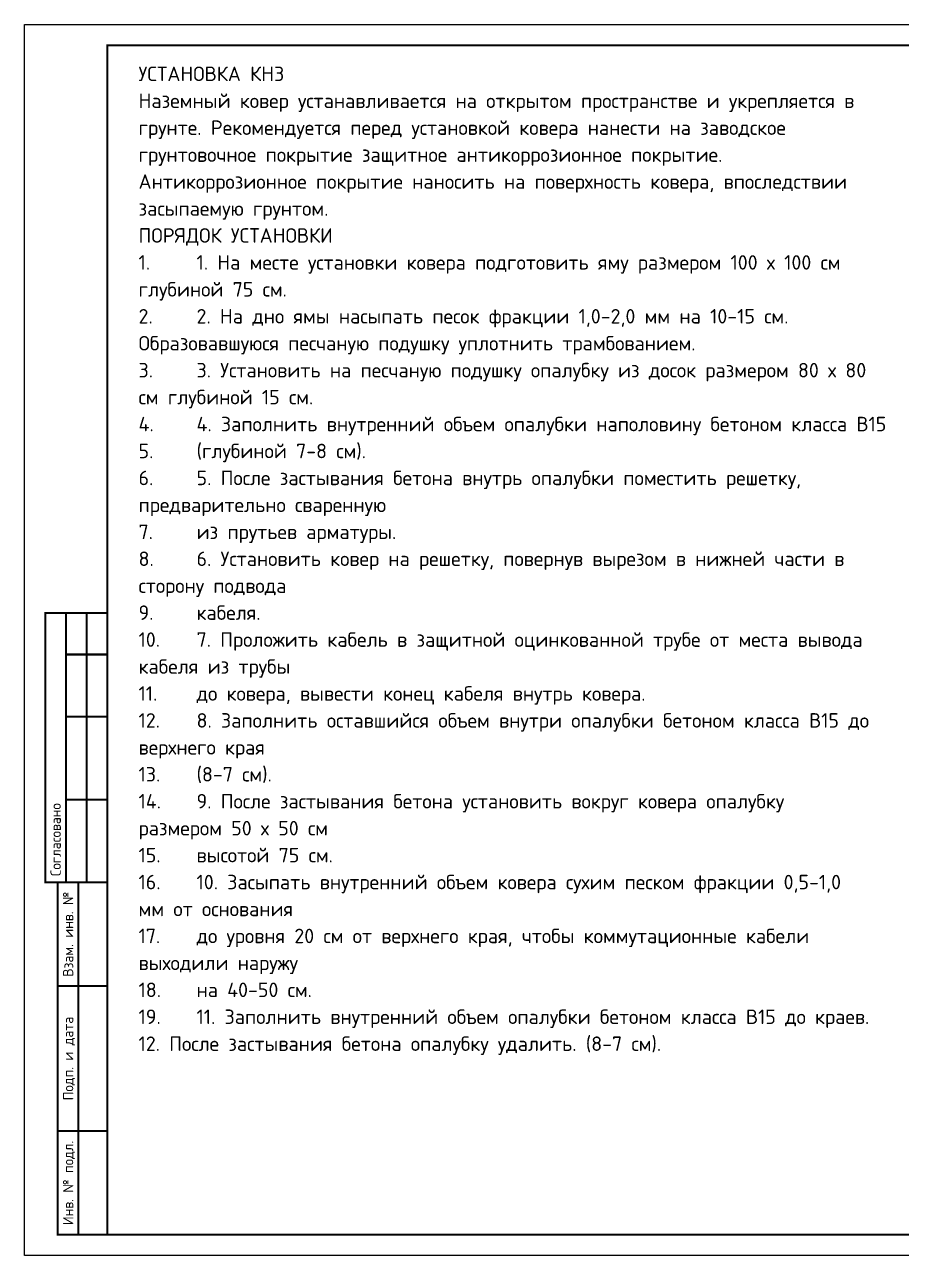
# Model space of a CAD drawing. Header units: millimetres. Extents: x 2079 to 5812, y 229 to 1012.
# Drawn here: x 3467.8 to 3679.7, y 575.6 to 872.6 of the extents above; entities that cross this region are included whole.
import ezdxf
from ezdxf.enums import TextEntityAlignment as Align

# ---------------------------------------------------------------- set-up
doc = ezdxf.new("R2010")
doc.units = ezdxf.units.MM
doc.styles.add('-ISOCPEUR-', font='isocpeur.ttf')
doc.styles.get("Standard").update_dxf_attribs({"font": 'GOST Common.ttf'})

# ---------------------------------------------------------------- blocks, each defined once
blk = doc.blocks.new('*U129')
blk.add_lwpolyline([(0, 0), (420, 0), (420, -297), (0, -297)], close=True)
at = {"const_width": 0.5}
blk.add_lwpolyline([(20, -5), (415, -5), (415, -292), (20, -292)], close=True, dxfattribs=at)
for points in [[(20, -207), (5, -207), (5, -142), (20, -142)], [(10, -142), (10, -207)], [(15, -142), (15, -207)], [(10, -152), (20, -152)], [(10, -167), (20, -167)], [(10, -187), (20, -187)], [(20, -292), (8, -292), (8, -207), (20, -207)], [(13, -207), (13, -292)], [(8, -232), (20, -232)], [(8, -267), (20, -267)]]:
    blk.add_lwpolyline(points, dxfattribs=at)
blk.add_text('Согласовано', height=2.5, rotation=90).set_placement((7.5, -205.5), align=Align.MIDDLE_LEFT)
for s, p in [('Взам. инв. №', (10.5, -219.5)), ('Подп. и дата', (10.5, -249.5)), ('Инв. № подл.', (10.5, -279.5))]:
    blk.add_text(s, height=2.5, rotation=90).set_placement(p, align=Align.MIDDLE_CENTER)
blk.add_attdef('РАЗРАБОТАЛ', text='', height=2.5).set_placement((250.5, -264.22), align=Align.MIDDLE_LEFT)
at = {"flags": 8}
for tag, height, p in [('ДАТА', 2.5, (290.07, -264.4)), ('ЛИСТ', 3, (386.39, -271.92)), ('ЛИСТОВ', 3, (403.89, -271.92)), ('ФОРМАТ', 3, (380.97, -294.75))]:
    blk.add_attdef(tag, text='', height=height, dxfattribs=at).set_placement(p, align=Align.MIDDLE_CENTER)
blk.add_attdef('ПРОВЕРИЛ', (250.75, -270.73), '', height=2.5)
for tag, p in [('ТЕПЛОВЫЕ_СЕТИ_001', (316.44, -271)), ('ИМЯ_ЧЕРТЕЖА_001', (318.09, -285.55))]:
    blk.add_attdef(tag, p, '', height=3, dxfattribs=at)

msp = doc.modelspace()

# ---------------------------------------------------------------- block references
msp.add_blockref('*U129', (3467.772, 872.606))

# ---------------------------------------------------------------- texts
at = {"insert": (3495.274, 862.484), "char_height": 3.5, "width": 175.97762, "attachment_point": 1, "line_spacing_factor": 1.114286, "style": '-ISOCPEUR-'}
msp.add_mtext('УСТАНОВКА КНЗ\\PНаземный ковер устанавливается на открытом пространстве и укрепляется в грунте. Рекомендуется перед установкой ковера нанести на заводское грунтовочное покрытие защитное антикоррозионное покрытие. Антикоррозионное покрытие наносить на поверхность ковера, впоследствии\\Pзасыпаемую грунтом.\\PПОРЯДОК УСТАНОВКИ\\P1.^I1. На месте установки ковера подготовить яму размером 100 х 100 см глубиной 75 см.\\P2.^I2. На дно ямы насыпать песок фракции 1,0-2,0 мм на 10-15 см. Образовавшуюся песчаную подушку уплотнить трамбованием.\\P3.^I3. Установить на песчаную подушку опалубку из досок размером 80 х 80 см глубиной 15 см.\\P4.^I4. Заполнить внутренний объем опалубки наполовину бетоном класса В15\\P5.^I(глубиной 7-8 см).\\P6.^I5. После застывания бетона внутрь опалубки поместить решетку, предварительно сваренную\\P7.^Iиз прутьев арматуры.\\P8.^I6. Установить ковер на решетку, повернув вырезом в нижней части в сторону подвода\\P9.^Iкабеля.\\P10.^I7. Проложить кабель в защитной оцинкованной трубе от места вывода кабеля из трубы\\P11.^Iдо ковера, вывести конец кабеля внутрь ковера.\\P12.^I8. Заполнить оставшийся объем внутри опалубки бетоном класса В15 до верхнего края\\P13.^I(8-7 см).\\P14.^I9. После застывания бетона установить вокруг ковера опалубку размером 50 х 50 см\\P15.^Iвысотой 75 см.\\P16.^I10. Засыпать внутренний объем ковера сухим песком фракции 0,5-1,0 мм от основания\\P17.^Iдо уровня 20 см от верхнего края, чтобы коммутационные кабели выходили наружу\\P18.^Iна 40-50 см.\\P19.^I11. Заполнить внутренний объем опалубки бетоном класса В15 до краев.\\P\\pt3.5;12. После застывания бетона опалубку удалить. {\\C256;\\c0;(8-7 см).}', dxfattribs=at)

doc.saveas('drawing.dxf')
